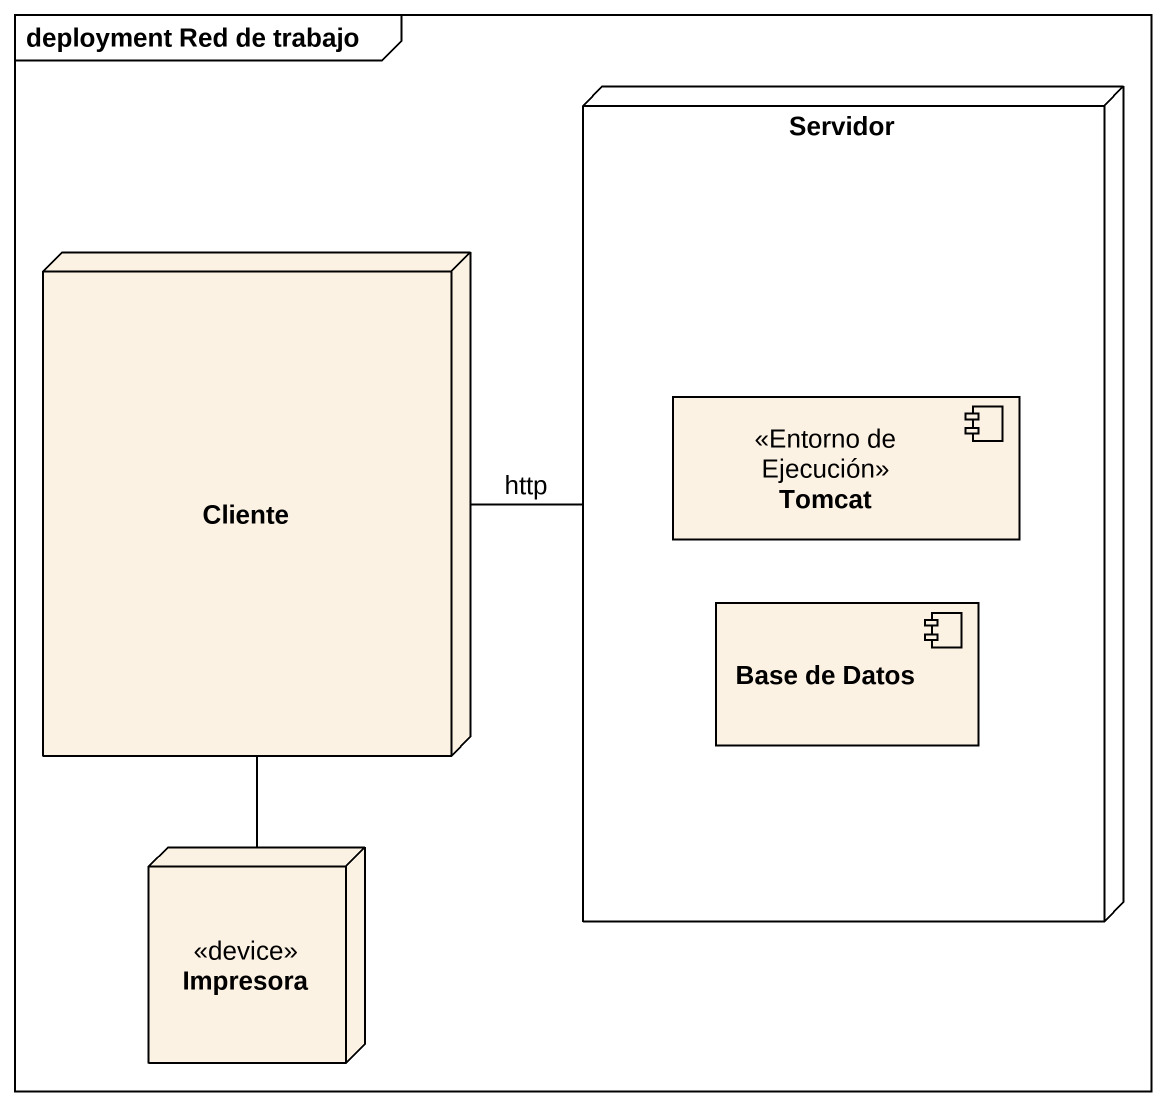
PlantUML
@startuml
mainframe deployment Red de trabajo
node Servidor {
  component Tomcat <<Entorno de Ejecución>>
  component "Base de Datos" as Base_de_Datos
}
node Cliente
node Impresora <<device>>
Cliente -right- Servidor : http
Cliente -- Impresora
@enduml
